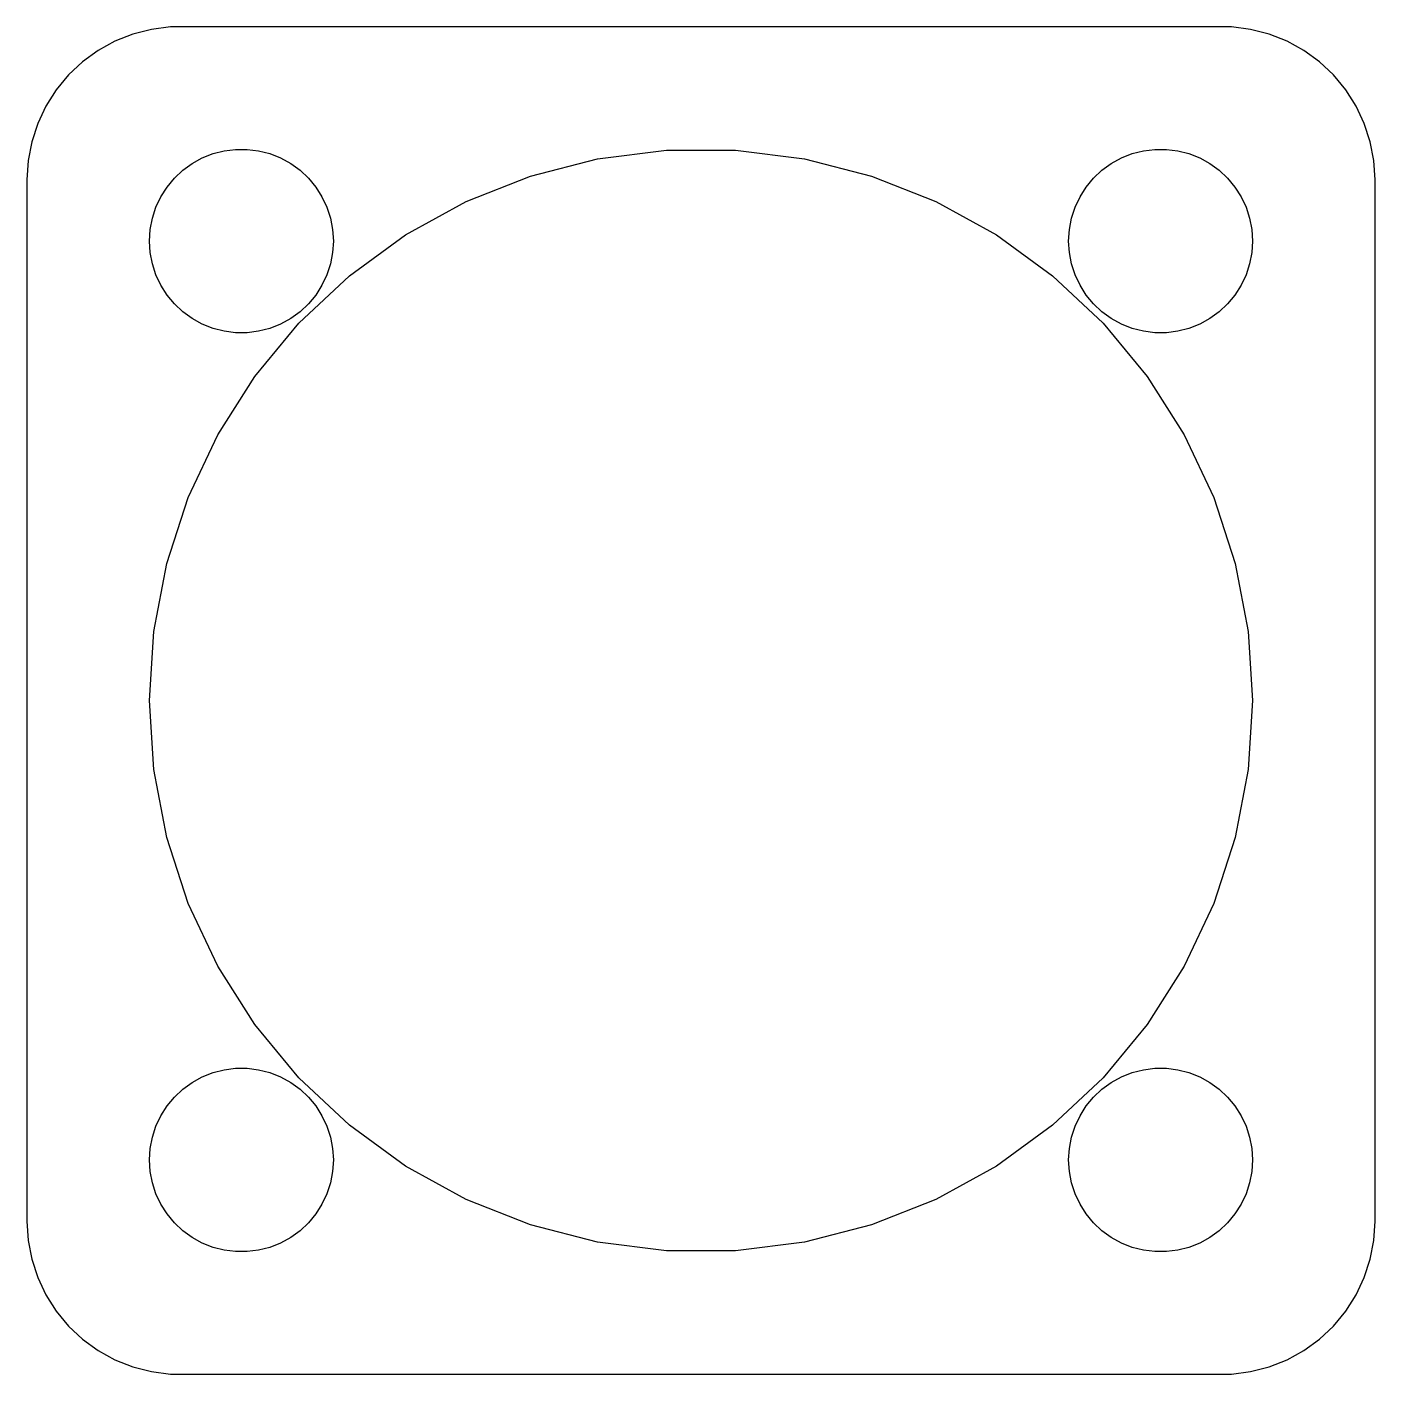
# Model space of a CAD drawing. Header units: metres. Extents: x -22 to 22, y -22 to 22.
import ezdxf

# ---------------------------------------------------------------- set-up
doc = ezdxf.new("R2010")
doc.units = ezdxf.units.M

msp = doc.modelspace()

# ---------------------------------------------------------------- linework, layer by layer
for p, q in [((-18.5451, 21.7553), (-19.1289, 21.5241)), ((-17.9369, 21.9114), (-18.5451, 21.7553)), ((-17.3139, 21.9901), (-17.9369, 21.9114)), ((17.3139, 21.9901), (-17.3139, 21.9901)), ((17.9369, 21.9114), (17.3139, 21.9901)), ((18.5451, 21.7553), (17.9369, 21.9114)), ((19.1289, 21.5241), (18.5451, 21.7553)), ((-19.6791, 21.2216), (-20.1871, 20.8526)), ((-19.1289, 21.5241), (-19.6791, 21.2216)), ((19.6791, 21.2216), (19.1289, 21.5241)), ((20.1871, 20.8526), (19.6791, 21.2216)), ((-20.1871, 20.8526), (-20.6448, 20.4227)), ((20.6448, 20.4227), (20.1871, 20.8526)), ((-20.6448, 20.4227), (-21.0451, 19.9389)), ((21.0451, 19.9389), (20.6448, 20.4227)), ((-21.0451, 19.9389), (-21.3815, 19.4088)), ((21.3815, 19.4088), (21.0451, 19.9389)), ((-21.3815, 19.4088), (-21.6489, 18.8406)), ((21.6489, 18.8406), (21.3815, 19.4088)), ((-21.6489, 18.8406), (-21.8429, 18.2434)), ((21.8429, 18.2434), (21.6489, 18.8406)), ((-21.8429, 18.2434), (-21.9606, 17.6267)), ((21.9606, 17.6267), (21.8429, 18.2434)), ((-21.9606, 17.6267), (-22, 17)), ((-16.6075, 17.533), (-16.2773, 17.7145)), ((-16.2773, 17.7145), (-15.927, 17.8532)), ((-15.927, 17.8532), (-15.5621, 17.9469)), ((-15.5621, 17.9469), (-15.1884, 17.9941)), ((-15.1884, 17.9941), (-14.8116, 17.9941)), ((-14.8116, 17.9941), (-14.4379, 17.9469)), ((-14.4379, 17.9469), (-14.0729, 17.8532)), ((-14.0729, 17.8532), (-13.7227, 17.7145)), ((-13.7227, 17.7145), (-13.3925, 17.533)), ((-5.5623, 17.119), (-3.37285, 17.6812)), ((-3.37285, 17.6812), (-1.13022, 17.9645)), ((-1.13022, 17.9645), (1.13022, 17.9645)), ((1.13022, 17.9645), (3.37285, 17.6812)), ((3.37285, 17.6812), (5.5623, 17.119)), ((13.3925, 17.533), (13.7227, 17.7145)), ((13.7227, 17.7145), (14.0729, 17.8532)), ((14.0729, 17.8532), (14.4379, 17.9469)), ((14.4379, 17.9469), (14.8116, 17.9941)), ((14.8116, 17.9941), (15.1884, 17.9941)), ((15.1884, 17.9941), (15.5621, 17.9469)), ((15.5621, 17.9469), (15.927, 17.8532)), ((15.927, 17.8532), (16.2773, 17.7145)), ((16.2773, 17.7145), (16.6075, 17.533)), ((22, 17), (21.9606, 17.6267)), ((-17.1869, 17.0536), (-16.9123, 17.3115)), ((-16.9123, 17.3115), (-16.6075, 17.533)), ((-13.3925, 17.533), (-13.0877, 17.3115)), ((-13.0877, 17.3115), (-12.8131, 17.0536)), ((12.8131, 17.0536), (13.0877, 17.3115)), ((13.0877, 17.3115), (13.3925, 17.533)), ((16.6075, 17.533), (16.9123, 17.3115)), ((16.9123, 17.3115), (17.1869, 17.0536)), ((-22, 17), (-22, -17)), ((-17.6289, 16.4453), (-17.427, 16.7634)), ((-17.427, 16.7634), (-17.1869, 17.0536)), ((-12.8131, 17.0536), (-12.5729, 16.7634)), ((-12.5729, 16.7634), (-12.3711, 16.4453)), ((-7.66402, 16.2869), (-5.5623, 17.119)), ((5.5623, 17.119), (7.66402, 16.2869)), ((12.3711, 16.4453), (12.5729, 16.7634)), ((12.5729, 16.7634), (12.8131, 17.0536)), ((17.1869, 17.0536), (17.427, 16.7634)), ((17.427, 16.7634), (17.6289, 16.4453)), ((22, -17), (22, 17)), ((-17.7893, 16.1044), (-17.6289, 16.4453)), ((-12.3711, 16.4453), (-12.2107, 16.1044)), ((-9.64488, 15.1979), (-7.66402, 16.2869)), ((7.66402, 16.2869), (9.64488, 15.1979)), ((12.2107, 16.1044), (12.3711, 16.4453)), ((17.6289, 16.4453), (17.7893, 16.1044)), ((-17.9057, 15.7461), (-17.7893, 16.1044)), ((-12.2107, 16.1044), (-12.0942, 15.7461)), ((12.0942, 15.7461), (12.2107, 16.1044)), ((17.7893, 16.1044), (17.9057, 15.7461)), ((-17.9763, 15.376), (-17.9057, 15.7461)), ((-12.0942, 15.7461), (-12.0237, 15.376)), ((12.0237, 15.376), (12.0942, 15.7461)), ((17.9057, 15.7461), (17.9763, 15.376)), ((-18, 15), (-17.9763, 15.376)), ((-17.9763, 14.624), (-18, 15)), ((-12.0237, 15.376), (-12, 15)), ((-12, 15), (-12.0237, 14.624)), ((-11.4736, 13.8692), (-9.64488, 15.1979)), ((9.64488, 15.1979), (11.4736, 13.8692)), ((12, 15), (12.0237, 15.376)), ((12.0237, 14.624), (12, 15)), ((17.9763, 15.376), (18, 15)), ((18, 15), (17.9763, 14.624)), ((-17.9057, 14.2539), (-17.9763, 14.624)), ((-12.0237, 14.624), (-12.0942, 14.2539)), ((12.0942, 14.2539), (12.0237, 14.624)), ((17.9763, 14.624), (17.9057, 14.2539)), ((-17.7893, 13.8956), (-17.9057, 14.2539)), ((-12.0942, 14.2539), (-12.2107, 13.8956)), ((12.2107, 13.8956), (12.0942, 14.2539)), ((17.9057, 14.2539), (17.7893, 13.8956)), ((-17.6289, 13.5547), (-17.7893, 13.8956)), ((-13.1214, 12.3218), (-11.4736, 13.8692)), ((-12.2107, 13.8956), (-12.3711, 13.5547)), ((11.4736, 13.8692), (13.1214, 12.3218)), ((12.3711, 13.5547), (12.2107, 13.8956)), ((17.7893, 13.8956), (17.6289, 13.5547)), ((-17.427, 13.2366), (-17.6289, 13.5547)), ((-17.1869, 12.9464), (-17.427, 13.2366)), ((-12.5729, 13.2366), (-12.8131, 12.9464)), ((-12.3711, 13.5547), (-12.5729, 13.2366)), ((12.5729, 13.2366), (12.3711, 13.5547)), ((12.8131, 12.9464), (12.5729, 13.2366)), ((17.427, 13.2366), (17.1869, 12.9464)), ((17.6289, 13.5547), (17.427, 13.2366)), ((-16.9123, 12.6884), (-17.1869, 12.9464)), ((-12.8131, 12.9464), (-13.0877, 12.6884)), ((13.0877, 12.6884), (12.8131, 12.9464)), ((17.1869, 12.9464), (16.9123, 12.6884)), ((-16.6075, 12.467), (-16.9123, 12.6884)), ((-16.2773, 12.2855), (-16.6075, 12.467)), ((-14.5623, 10.5801), (-13.1214, 12.3218)), ((-13.3925, 12.467), (-13.7227, 12.2855)), ((-13.0877, 12.6884), (-13.3925, 12.467)), ((13.3925, 12.467), (13.0877, 12.6884)), ((13.1214, 12.3218), (14.5623, 10.5801)), ((13.7227, 12.2855), (13.3925, 12.467)), ((16.6075, 12.467), (16.2773, 12.2855)), ((16.9123, 12.6884), (16.6075, 12.467)), ((-15.927, 12.1468), (-16.2773, 12.2855)), ((-15.5621, 12.0531), (-15.927, 12.1468)), ((-15.1884, 12.0059), (-15.5621, 12.0531)), ((-14.8116, 12.0059), (-15.1884, 12.0059)), ((-14.4379, 12.0531), (-14.8116, 12.0059)), ((-14.0729, 12.1468), (-14.4379, 12.0531)), ((-13.7227, 12.2855), (-14.0729, 12.1468)), ((14.0729, 12.1468), (13.7227, 12.2855)), ((14.4379, 12.0531), (14.0729, 12.1468)), ((14.8116, 12.0059), (14.4379, 12.0531)), ((15.1884, 12.0059), (14.8116, 12.0059)), ((15.5621, 12.0531), (15.1884, 12.0059)), ((15.927, 12.1468), (15.5621, 12.0531)), ((16.2773, 12.2855), (15.927, 12.1468)), ((-15.7735, 8.67155), (-14.5623, 10.5801)), ((14.5623, 10.5801), (15.7735, 8.67155)), ((-16.736, 6.62624), (-15.7735, 8.67155)), ((15.7735, 8.67155), (16.736, 6.62624)), ((-17.4345, 4.47641), (-16.736, 6.62624)), ((16.736, 6.62624), (17.4345, 4.47641)), ((-17.8581, 2.256), (-17.4345, 4.47641)), ((17.4345, 4.47641), (17.8581, 2.256)), ((-18, 0), (-17.8581, 2.256)), ((17.8581, 2.256), (18, 0)), ((-17.8581, -2.256), (-18, 0)), ((18, 0), (17.8581, -2.256)), ((-17.4345, -4.47641), (-17.8581, -2.256)), ((17.8581, -2.256), (17.4345, -4.47641)), ((-16.736, -6.62624), (-17.4345, -4.47641)), ((17.4345, -4.47641), (16.736, -6.62624)), ((-15.7735, -8.67155), (-16.736, -6.62624)), ((16.736, -6.62624), (15.7735, -8.67155)), ((-14.5623, -10.5801), (-15.7735, -8.67155)), ((15.7735, -8.67155), (14.5623, -10.5801)), ((-13.1214, -12.3218), (-14.5623, -10.5801)), ((14.5623, -10.5801), (13.1214, -12.3218)), ((-16.6075, -12.467), (-16.2773, -12.2855)), ((-16.2773, -12.2855), (-15.927, -12.1468)), ((-15.927, -12.1468), (-15.5621, -12.0531)), ((-15.5621, -12.0531), (-15.1884, -12.0059)), ((-15.1884, -12.0059), (-14.8116, -12.0059)), ((-14.8116, -12.0059), (-14.4379, -12.0531)), ((-14.4379, -12.0531), (-14.0729, -12.1468)), ((-14.0729, -12.1468), (-13.7227, -12.2855)), ((-13.7227, -12.2855), (-13.3925, -12.467)), ((13.3925, -12.467), (13.7227, -12.2855)), ((13.7227, -12.2855), (14.0729, -12.1468)), ((14.0729, -12.1468), (14.4379, -12.0531)), ((14.4379, -12.0531), (14.8116, -12.0059)), ((14.8116, -12.0059), (15.1884, -12.0059)), ((15.1884, -12.0059), (15.5621, -12.0531)), ((15.5621, -12.0531), (15.927, -12.1468)), ((15.927, -12.1468), (16.2773, -12.2855)), ((16.2773, -12.2855), (16.6075, -12.467)), ((-17.1869, -12.9464), (-16.9123, -12.6884)), ((-16.9123, -12.6884), (-16.6075, -12.467)), ((-13.3925, -12.467), (-13.0877, -12.6884)), ((-11.4736, -13.8692), (-13.1214, -12.3218)), ((-13.0877, -12.6884), (-12.8131, -12.9464)), ((13.1214, -12.3218), (11.4736, -13.8692)), ((12.8131, -12.9464), (13.0877, -12.6884)), ((13.0877, -12.6884), (13.3925, -12.467)), ((16.6075, -12.467), (16.9123, -12.6884)), ((16.9123, -12.6884), (17.1869, -12.9464)), ((-17.427, -13.2366), (-17.1869, -12.9464)), ((-12.8131, -12.9464), (-12.5729, -13.2366)), ((12.5729, -13.2366), (12.8131, -12.9464)), ((17.1869, -12.9464), (17.427, -13.2366)), ((-17.7893, -13.8956), (-17.6289, -13.5547)), ((-17.6289, -13.5547), (-17.427, -13.2366)), ((-12.5729, -13.2366), (-12.3711, -13.5547)), ((-12.3711, -13.5547), (-12.2107, -13.8956)), ((12.2107, -13.8956), (12.3711, -13.5547)), ((12.3711, -13.5547), (12.5729, -13.2366)), ((17.427, -13.2366), (17.6289, -13.5547)), ((17.6289, -13.5547), (17.7893, -13.8956)), ((-17.9057, -14.2539), (-17.7893, -13.8956)), ((-12.2107, -13.8956), (-12.0942, -14.2539)), ((-9.64488, -15.1979), (-11.4736, -13.8692)), ((11.4736, -13.8692), (9.64488, -15.1979)), ((12.0942, -14.2539), (12.2107, -13.8956)), ((17.7893, -13.8956), (17.9057, -14.2539)), ((-17.9763, -14.624), (-17.9057, -14.2539)), ((-12.0942, -14.2539), (-12.0237, -14.624)), ((12.0237, -14.624), (12.0942, -14.2539)), ((17.9057, -14.2539), (17.9763, -14.624)), ((-18, -15), (-17.9763, -14.624)), ((-12.0237, -14.624), (-12, -15)), ((12, -15), (12.0237, -14.624)), ((17.9763, -14.624), (18, -15)), ((-17.9763, -15.376), (-18, -15)), ((-17.9057, -15.7461), (-17.9763, -15.376)), ((-12.0237, -15.376), (-12.0942, -15.7461)), ((-12, -15), (-12.0237, -15.376)), ((-7.66402, -16.2869), (-9.64488, -15.1979)), ((9.64488, -15.1979), (7.66402, -16.2869)), ((12.0237, -15.376), (12, -15)), ((12.0942, -15.7461), (12.0237, -15.376)), ((17.9763, -15.376), (17.9057, -15.7461)), ((18, -15), (17.9763, -15.376)), ((-17.7893, -16.1044), (-17.9057, -15.7461)), ((-12.0942, -15.7461), (-12.2107, -16.1044)), ((12.2107, -16.1044), (12.0942, -15.7461)), ((17.9057, -15.7461), (17.7893, -16.1044)), ((-17.6289, -16.4453), (-17.7893, -16.1044)), ((-12.2107, -16.1044), (-12.3711, -16.4453)), ((12.3711, -16.4453), (12.2107, -16.1044)), ((17.7893, -16.1044), (17.6289, -16.4453)), ((-17.427, -16.7634), (-17.6289, -16.4453)), ((-12.3711, -16.4453), (-12.5729, -16.7634)), ((-5.5623, -17.119), (-7.66402, -16.2869)), ((7.66402, -16.2869), (5.5623, -17.119)), ((12.5729, -16.7634), (12.3711, -16.4453)), ((17.6289, -16.4453), (17.427, -16.7634)), ((-22, -17), (-21.9606, -17.6267)), ((-17.1869, -17.0536), (-17.427, -16.7634)), ((-16.9123, -17.3115), (-17.1869, -17.0536)), ((-12.8131, -17.0536), (-13.0877, -17.3115)), ((-12.5729, -16.7634), (-12.8131, -17.0536)), ((-3.37285, -17.6812), (-5.5623, -17.119)), ((5.5623, -17.119), (3.37285, -17.6812)), ((12.8131, -17.0536), (12.5729, -16.7634)), ((13.0877, -17.3115), (12.8131, -17.0536)), ((17.1869, -17.0536), (16.9123, -17.3115)), ((17.427, -16.7634), (17.1869, -17.0536)), ((21.9606, -17.6267), (22, -17)), ((-16.6075, -17.533), (-16.9123, -17.3115)), ((-16.2773, -17.7145), (-16.6075, -17.533)), ((-13.3925, -17.533), (-13.7227, -17.7145)), ((-13.0877, -17.3115), (-13.3925, -17.533)), ((13.3925, -17.533), (13.0877, -17.3115)), ((13.7227, -17.7145), (13.3925, -17.533)), ((16.6075, -17.533), (16.2773, -17.7145)), ((16.9123, -17.3115), (16.6075, -17.533)), ((-21.9606, -17.6267), (-21.8429, -18.2434)), ((-15.927, -17.8532), (-16.2773, -17.7145)), ((-15.5621, -17.9469), (-15.927, -17.8532)), ((-15.1884, -17.9941), (-15.5621, -17.9469)), ((-14.8116, -17.9941), (-15.1884, -17.9941)), ((-14.4379, -17.9469), (-14.8116, -17.9941)), ((-14.0729, -17.8532), (-14.4379, -17.9469)), ((-13.7227, -17.7145), (-14.0729, -17.8532)), ((-1.13022, -17.9645), (-3.37285, -17.6812)), ((1.13022, -17.9645), (-1.13022, -17.9645)), ((3.37285, -17.6812), (1.13022, -17.9645)), ((14.0729, -17.8532), (13.7227, -17.7145)), ((14.4379, -17.9469), (14.0729, -17.8532)), ((14.8116, -17.9941), (14.4379, -17.9469)), ((15.1884, -17.9941), (14.8116, -17.9941)), ((15.5621, -17.9469), (15.1884, -17.9941)), ((15.927, -17.8532), (15.5621, -17.9469)), ((16.2773, -17.7145), (15.927, -17.8532)), ((21.8429, -18.2434), (21.9606, -17.6267)), ((-21.8429, -18.2434), (-21.6489, -18.8406)), ((21.6489, -18.8406), (21.8429, -18.2434)), ((-21.6489, -18.8406), (-21.3815, -19.4088)), ((21.3815, -19.4088), (21.6489, -18.8406)), ((-21.3815, -19.4088), (-21.0451, -19.9389)), ((21.0451, -19.9389), (21.3815, -19.4088)), ((-21.0451, -19.9389), (-20.6448, -20.4227)), ((20.6448, -20.4227), (21.0451, -19.9389)), ((-20.6448, -20.4227), (-20.1871, -20.8526)), ((20.1871, -20.8526), (20.6448, -20.4227)), ((-20.1871, -20.8526), (-19.6791, -21.2216)), ((19.6791, -21.2216), (20.1871, -20.8526)), ((-19.6791, -21.2216), (-19.1289, -21.5241)), ((-19.1289, -21.5241), (-18.5451, -21.7553)), ((18.5451, -21.7553), (19.1289, -21.5241)), ((19.1289, -21.5241), (19.6791, -21.2216)), ((-18.5451, -21.7553), (-17.9369, -21.9114)), ((-17.9369, -21.9114), (-17.3139, -21.9901)), ((-17.3139, -21.9901), (17.3139, -21.9901)), ((17.3139, -21.9901), (17.9369, -21.9114)), ((17.9369, -21.9114), (18.5451, -21.7553))]:
    msp.add_line(p, q)

doc.saveas('drawing.dxf')
